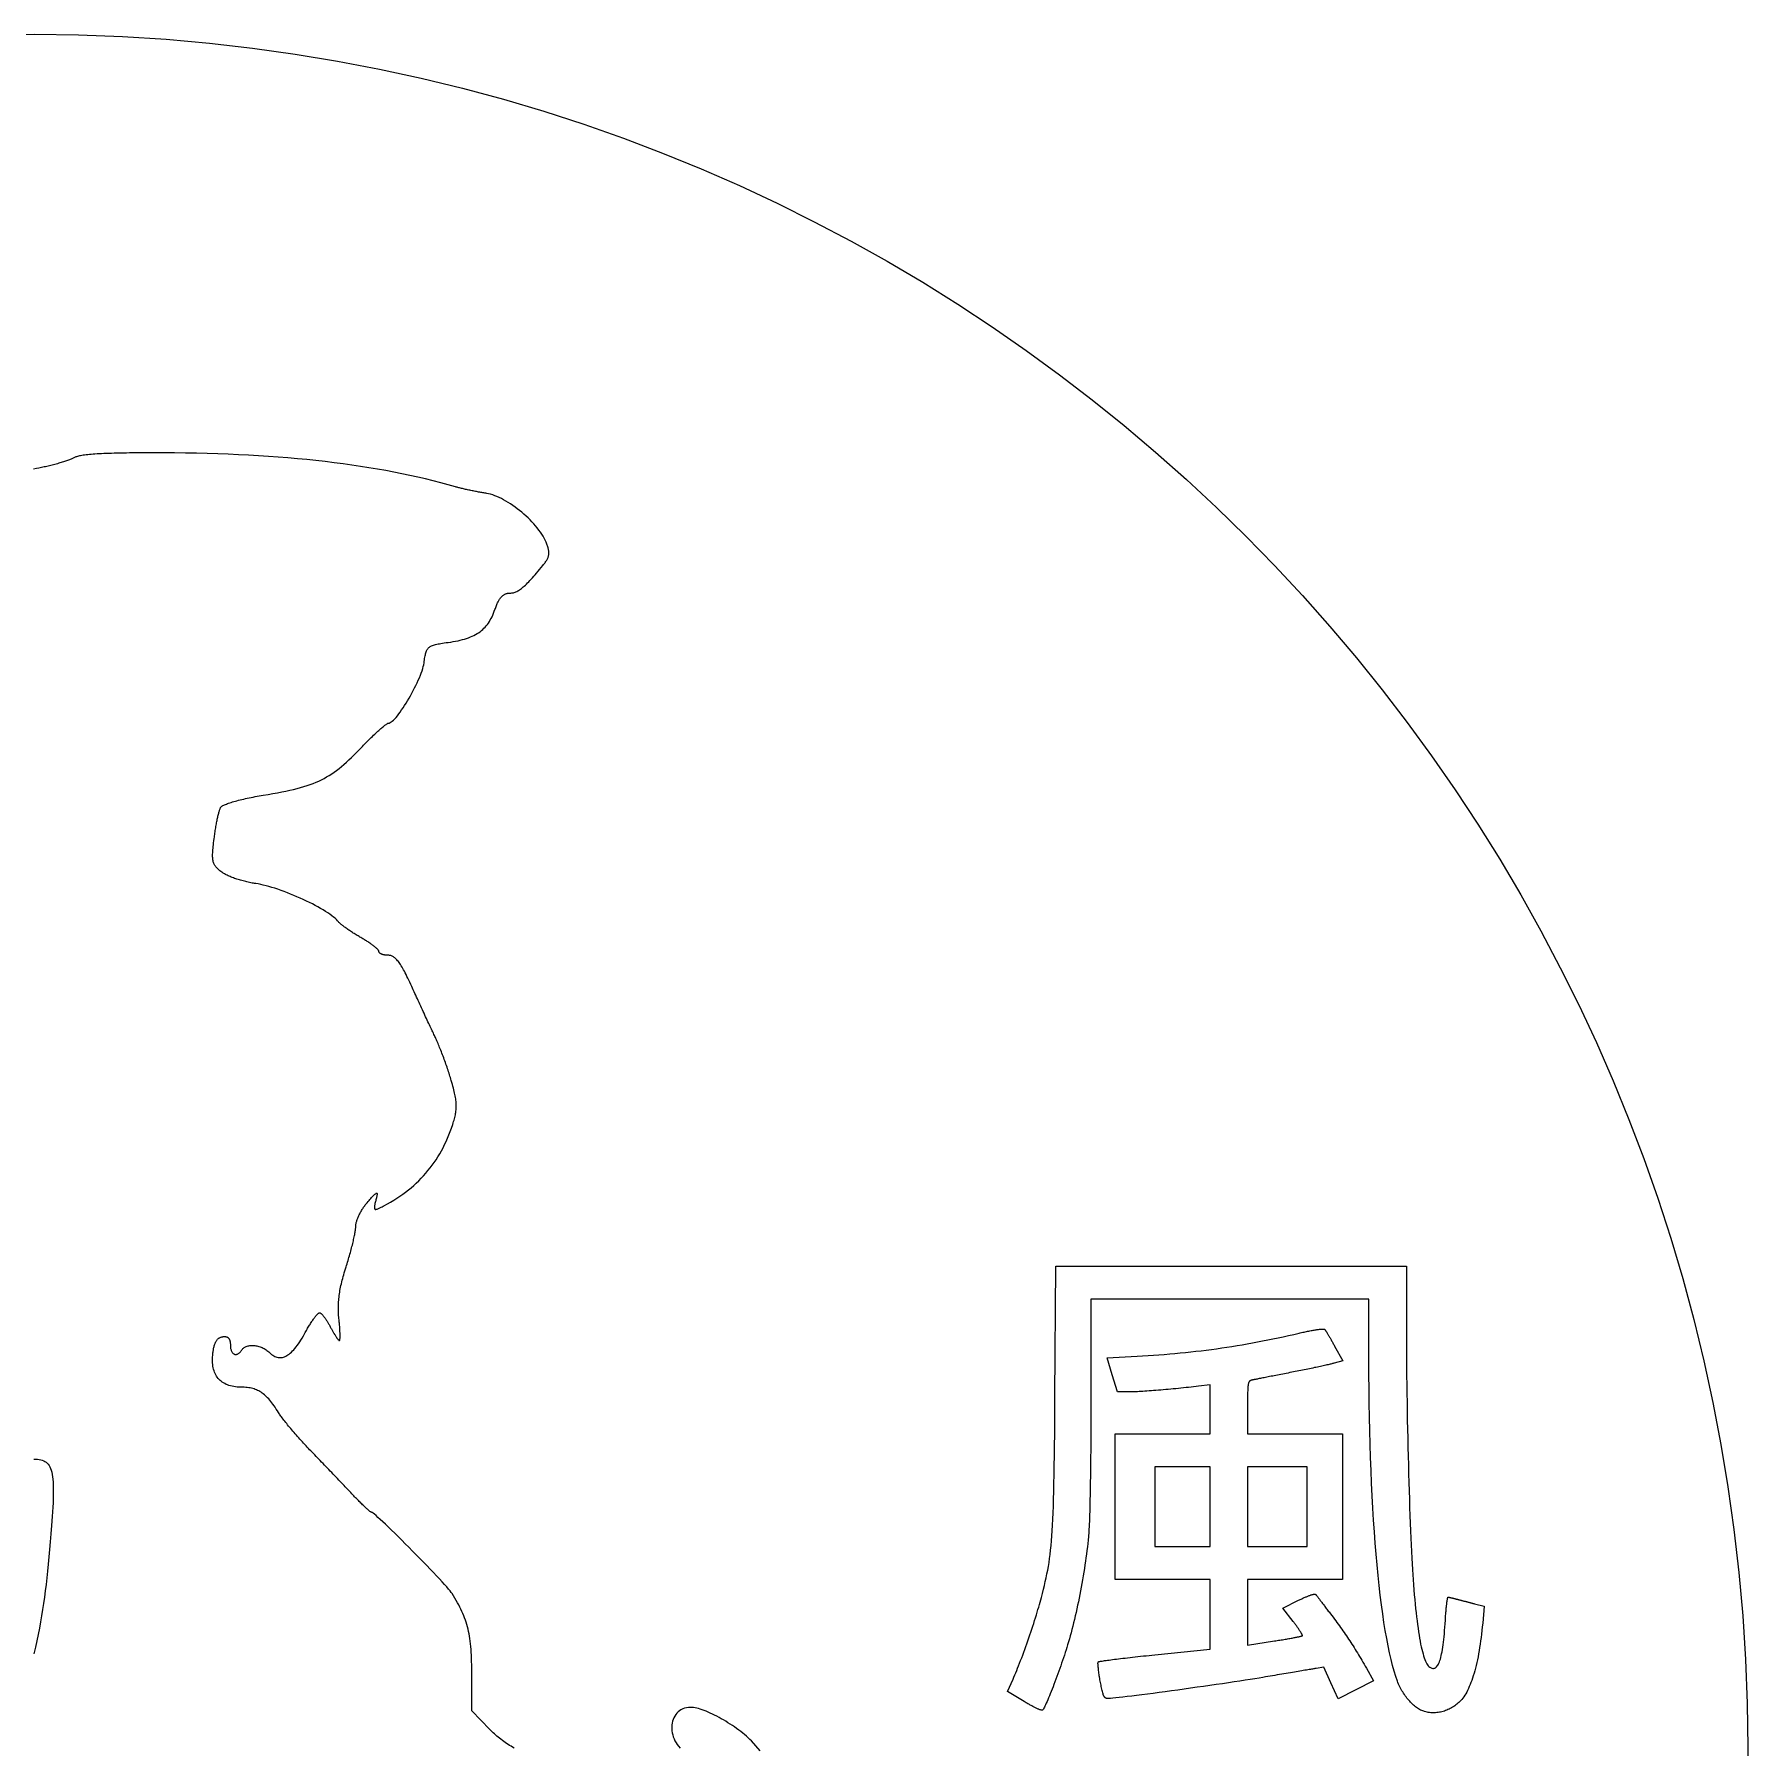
# Model space of a CAD drawing. Extents: x 2.5 to 77.5, y 2.5 to 77.5.
# Drawn here: x 40 to 77.5, y 40 to 77.5 of the extents above; entities that cross this region are included whole.
import ezdxf

# ---------------------------------------------------------------- set-up
doc = ezdxf.new("R2010")
doc.units = 0
doc.layers.get('0').update_dxf_attribs({"linetype": 'CONTINUOUS'})
doc.layers.add('NAME', color=7, linetype='CONTINUOUS')
doc.layers.add('YUUKA', color=7, linetype='CONTINUOUS')

msp = doc.modelspace()

# ---------------------------------------------------------------- linework, layer by layer
msp.add_circle((40, 40), 37.5)
at = {"layer": 'NAME'}
for points in [[(70.12, 44.748), (70.127, 44.589), (70.134, 44.437), (70.14, 44.291), (70.147, 44.152), (70.154, 44.022), (70.162, 43.9), (70.169, 43.786), (70.176, 43.682), (70.185, 43.567), (70.193, 43.456), (70.202, 43.348), (70.212, 43.244), (70.221, 43.144), (70.231, 43.047), (70.241, 42.953), (70.251, 42.863), (70.262, 42.777), (70.273, 42.694), (70.284, 42.614), (70.295, 42.538), (70.306, 42.465), (70.318, 42.396), (70.33, 42.331), (70.342, 42.269), (70.355, 42.21), (70.367, 42.155), (70.38, 42.104), (70.394, 42.055), (70.407, 42.011), (70.421, 41.969), (70.435, 41.932), (70.449, 41.897), (70.464, 41.866), (70.479, 41.839), (70.494, 41.815), (70.509, 41.794), (70.524, 41.777), (70.54, 41.763), (70.556, 41.753), (70.574, 41.745), (70.59, 41.739), (70.606, 41.736), (70.622, 41.736), (70.637, 41.738), (70.651, 41.743), (70.666, 41.75), (70.679, 41.76), (70.692, 41.773), (70.705, 41.789), (70.718, 41.807), (70.729, 41.828), (70.741, 41.852), (70.752, 41.879), (70.762, 41.909), (70.773, 41.941), (70.782, 41.976), (70.792, 42.015), (70.801, 42.056), (70.81, 42.1), (70.818, 42.147), (70.826, 42.198), (70.833, 42.251), (70.841, 42.307), (70.847, 42.367), (70.854, 42.429), (70.86, 42.495), (70.866, 42.564), (70.872, 42.636), (70.877, 42.712), (70.882, 42.79), (70.884, 42.817), (70.886, 42.843), (70.887, 42.869), (70.889, 42.895), (70.891, 42.92), (70.893, 42.945), (70.895, 42.969), (70.897, 42.992), (70.899, 43.015), (70.901, 43.037), (70.903, 43.059), (70.905, 43.08), (70.907, 43.1), (70.909, 43.12), (70.912, 43.138), (70.914, 43.156), (70.916, 43.173), (70.918, 43.189), (70.92, 43.204), (70.922, 43.218), (70.924, 43.23), (70.926, 43.242), (70.928, 43.253), (70.93, 43.263), (70.932, 43.271), (70.934, 43.278), (70.935, 43.284), (70.937, 43.289), (70.939, 43.293), (70.94, 43.295), (70.942, 43.295), (70.944, 43.295), (70.946, 43.295), (70.949, 43.295), (70.952, 43.294), (70.955, 43.294), (70.959, 43.293), (70.963, 43.292), (70.968, 43.292), (70.973, 43.291), (70.978, 43.289), (70.983, 43.288), (70.989, 43.287), (70.996, 43.286), (71.002, 43.284), (71.009, 43.283), (71.016, 43.281), (71.023, 43.28), (71.03, 43.278), (71.038, 43.276), (71.046, 43.274), (71.053, 43.272), (71.062, 43.27), (71.07, 43.268), (71.078, 43.266), (71.087, 43.264), (71.096, 43.262), (71.104, 43.259), (71.113, 43.257), (71.122, 43.255), (71.131, 43.253), (71.14, 43.25), (71.149, 43.248), (71.159, 43.245), (71.169, 43.242), (71.18, 43.24), (71.19, 43.237), (71.202, 43.234), (71.213, 43.231), (71.225, 43.228), (71.237, 43.224), (71.25, 43.221), (71.262, 43.218), (71.275, 43.214), (71.288, 43.211), (71.301, 43.208), (71.315, 43.204), (71.328, 43.201), (71.342, 43.197), (71.355, 43.194), (71.368, 43.19), (71.382, 43.186), (71.395, 43.183), (71.409, 43.18), (71.422, 43.176), (71.435, 43.173), (71.448, 43.169), (71.46, 43.166), (71.473, 43.163), (71.485, 43.159), (71.497, 43.156), (71.509, 43.153), (71.52, 43.15), (71.732, 43.095), (71.699, 42.727), (71.691, 42.646), (71.683, 42.567), (71.674, 42.489), (71.664, 42.413), (71.655, 42.339), (71.644, 42.266), (71.633, 42.195), (71.621, 42.125), (71.609, 42.057), (71.597, 41.991), (71.583, 41.926), (71.57, 41.863), (71.556, 41.802), (71.541, 41.743), (71.526, 41.686), (71.51, 41.63), (71.494, 41.576), (71.477, 41.524), (71.46, 41.475), (71.443, 41.427), (71.425, 41.381), (71.406, 41.337), (71.388, 41.295), (71.368, 41.255), (71.349, 41.217), (71.328, 41.181), (71.308, 41.147), (71.287, 41.116), (71.266, 41.086), (71.244, 41.059), (71.222, 41.034), (71.201, 41.013), (71.18, 40.993), (71.158, 40.973), (71.136, 40.954), (71.113, 40.936), (71.09, 40.919), (71.066, 40.902), (71.041, 40.887), (71.016, 40.872), (70.991, 40.859), (70.965, 40.846), (70.939, 40.834), (70.913, 40.823), (70.887, 40.812), (70.86, 40.803), (70.833, 40.795), (70.806, 40.788), (70.779, 40.781), (70.752, 40.776), (70.724, 40.771), (70.697, 40.768), (70.67, 40.765), (70.642, 40.764), (70.615, 40.763), (70.588, 40.764), (70.561, 40.766), (70.534, 40.768), (70.507, 40.772), (70.481, 40.777), (70.455, 40.783), (70.429, 40.79), (70.429, 40.79), (70.429, 40.79), (70.408, 40.797), (70.386, 40.805), (70.364, 40.815), (70.342, 40.825), (70.32, 40.837), (70.298, 40.851), (70.275, 40.865), (70.253, 40.881), (70.231, 40.897), (70.209, 40.915), (70.188, 40.933), (70.166, 40.953), (70.145, 40.973), (70.123, 40.995), (70.103, 41.017), (70.082, 41.04), (70.062, 41.064), (70.042, 41.088), (70.022, 41.113), (70.003, 41.139), (69.985, 41.166), (69.967, 41.193), (69.949, 41.22), (69.932, 41.248), (69.916, 41.277), (69.901, 41.306), (69.886, 41.335), (69.871, 41.364), (69.858, 41.394), (69.845, 41.425), (69.833, 41.455), (69.797, 41.559), (69.762, 41.673), (69.727, 41.797), (69.693, 41.931), (69.66, 42.075), (69.629, 42.229), (69.598, 42.392), (69.568, 42.563), (69.539, 42.744), (69.512, 42.933), (69.485, 43.131), (69.459, 43.337), (69.435, 43.55), (69.412, 43.772), (69.39, 44), (69.369, 44.236), (69.349, 44.479), (69.33, 44.728), (69.313, 44.984), (69.297, 45.246), (69.282, 45.514), (69.269, 45.788), (69.256, 46.068), (69.246, 46.353), (69.236, 46.642), (69.228, 46.937), (69.221, 47.236), (69.216, 47.54), (69.212, 47.848), (69.21, 48.159), (69.209, 48.474), (69.208, 49.814), (66.166, 49.814), (63.124, 49.814), (63.124, 47.481), (63.124, 47.354), (63.124, 47.228), (63.124, 47.102), (63.123, 46.978), (63.123, 46.854), (63.122, 46.732), (63.121, 46.612), (63.12, 46.492), (63.119, 46.375), (63.118, 46.26), (63.116, 46.147), (63.115, 46.036), (63.114, 45.928), (63.112, 45.822), (63.11, 45.72), (63.108, 45.62), (63.106, 45.524), (63.105, 45.431), (63.102, 45.342), (63.1, 45.257), (63.098, 45.175), (63.096, 45.098), (63.093, 45.025), (63.091, 44.957), (63.088, 44.893), (63.086, 44.834), (63.083, 44.78), (63.081, 44.732), (63.078, 44.689), (63.075, 44.651), (63.072, 44.62), (63.065, 44.545), (63.056, 44.47), (63.047, 44.394), (63.038, 44.316), (63.028, 44.238), (63.017, 44.159), (63.006, 44.08), (62.994, 44), (62.982, 43.92), (62.969, 43.839), (62.955, 43.759), (62.941, 43.678), (62.927, 43.597), (62.912, 43.516), (62.897, 43.436), (62.882, 43.355), (62.866, 43.275), (62.85, 43.196), (62.833, 43.117), (62.816, 43.039), (62.799, 42.962), (62.781, 42.885), (62.764, 42.809), (62.746, 42.735), (62.727, 42.661), (62.709, 42.589), (62.69, 42.518), (62.672, 42.449), (62.653, 42.381), (62.633, 42.315), (62.614, 42.251), (62.598, 42.197), (62.58, 42.142), (62.562, 42.085), (62.544, 42.028), (62.524, 41.97), (62.505, 41.911), (62.484, 41.852), (62.464, 41.792), (62.443, 41.733), (62.422, 41.673), (62.401, 41.614), (62.38, 41.556), (62.358, 41.498), (62.337, 41.442), (62.316, 41.386), (62.296, 41.332), (62.275, 41.28), (62.256, 41.229), (62.236, 41.18), (62.217, 41.133), (62.199, 41.089), (62.181, 41.048), (62.165, 41.009), (62.149, 40.973), (62.134, 40.94), (62.12, 40.911), (62.107, 40.885), (62.096, 40.863), (62.085, 40.845), (62.076, 40.831), (62.068, 40.822), (62.066, 40.82), (62.063, 40.819), (62.059, 40.819), (62.053, 40.819), (62.047, 40.82), (62.04, 40.821), (62.033, 40.824), (62.024, 40.826), (62.015, 40.829), (62.005, 40.833), (61.994, 40.837), (61.982, 40.842), (61.97, 40.847), (61.957, 40.853), (61.944, 40.859), (61.93, 40.865), (61.915, 40.872), (61.9, 40.88), (61.884, 40.888), (61.868, 40.896), (61.851, 40.905), (61.834, 40.914), (61.817, 40.923), (61.799, 40.933), (61.781, 40.943), (61.763, 40.953), (61.744, 40.964), (61.725, 40.975), (61.706, 40.986), (61.687, 40.998), (61.668, 41.009), (61.301, 41.233), (61.422, 41.504), (61.441, 41.547), (61.46, 41.592), (61.481, 41.64), (61.501, 41.69), (61.522, 41.742), (61.544, 41.796), (61.565, 41.852), (61.587, 41.909), (61.61, 41.968), (61.632, 42.028), (61.654, 42.089), (61.677, 42.151), (61.7, 42.213), (61.722, 42.276), (61.744, 42.34), (61.766, 42.404), (61.788, 42.468), (61.81, 42.532), (61.831, 42.595), (61.852, 42.659), (61.873, 42.722), (61.893, 42.784), (61.912, 42.845), (61.931, 42.906), (61.949, 42.965), (61.967, 43.023), (61.983, 43.079), (61.999, 43.134), (62.014, 43.187), (62.028, 43.238), (62.041, 43.287), (62.064, 43.379), (62.087, 43.467), (62.107, 43.553), (62.127, 43.637), (62.145, 43.721), (62.163, 43.803), (62.179, 43.886), (62.194, 43.969), (62.208, 44.055), (62.22, 44.142), (62.232, 44.232), (62.243, 44.326), (62.253, 44.424), (62.263, 44.527), (62.271, 44.635), (62.279, 44.75), (62.286, 44.871), (62.293, 45.001), (62.298, 45.138), (62.304, 45.284), (62.309, 45.44), (62.313, 45.607), (62.317, 45.784), (62.32, 45.973), (62.323, 46.174), (62.326, 46.388), (62.329, 46.616), (62.332, 46.858), (62.334, 47.116), (62.336, 47.388), (62.338, 47.678), (62.36, 50.539), (66.195, 50.539), (70.029, 50.539), (70.03, 49.03), (70.03, 48.86), (70.031, 48.685), (70.032, 48.506), (70.033, 48.323), (70.035, 48.136), (70.038, 47.947), (70.04, 47.755), (70.043, 47.561), (70.047, 47.365), (70.05, 47.169), (70.054, 46.972), (70.058, 46.775), (70.063, 46.579), (70.068, 46.383), (70.073, 46.189), (70.078, 45.997), (70.083, 45.807), (70.089, 45.621), (70.095, 45.437), (70.101, 45.258), (70.107, 45.083), (70.114, 44.913)], [(66.608, 41.493), (66.499, 41.476), (66.383, 41.458), (66.261, 41.44), (66.134, 41.421), (66.003, 41.401), (65.868, 41.382), (65.73, 41.362), (65.591, 41.342), (65.45, 41.322), (65.308, 41.302), (65.166, 41.282), (65.026, 41.263), (64.887, 41.244), (64.75, 41.225), (64.616, 41.207), (64.486, 41.19), (64.361, 41.174), (64.24, 41.158), (64.126, 41.143), (64.019, 41.13), (63.918, 41.118), (63.827, 41.107), (63.744, 41.097), (63.67, 41.089), (63.607, 41.083), (63.556, 41.078), (63.516, 41.075), (63.488, 41.074), (63.485, 41.075), (63.481, 41.075), (63.477, 41.076), (63.474, 41.076), (63.47, 41.077), (63.466, 41.079), (63.463, 41.08), (63.459, 41.082), (63.456, 41.083), (63.452, 41.085), (63.448, 41.088), (63.445, 41.09), (63.442, 41.092), (63.438, 41.095), (63.435, 41.098), (63.432, 41.101), (63.429, 41.104), (63.425, 41.107), (63.422, 41.111), (63.42, 41.114), (63.417, 41.118), (63.414, 41.121), (63.412, 41.125), (63.409, 41.129), (63.407, 41.133), (63.405, 41.137), (63.403, 41.141), (63.401, 41.146), (63.399, 41.15), (63.397, 41.155), (63.396, 41.159), (63.396, 41.159), (63.39, 41.181), (63.384, 41.205), (63.377, 41.229), (63.371, 41.255), (63.365, 41.282), (63.359, 41.31), (63.353, 41.339), (63.347, 41.368), (63.341, 41.398), (63.335, 41.428), (63.329, 41.458), (63.324, 41.488), (63.319, 41.518), (63.314, 41.548), (63.309, 41.577), (63.305, 41.606), (63.301, 41.635), (63.297, 41.662), (63.293, 41.688), (63.29, 41.714), (63.288, 41.738), (63.285, 41.761), (63.283, 41.782), (63.282, 41.801), (63.281, 41.819), (63.28, 41.835), (63.28, 41.849), (63.281, 41.86), (63.282, 41.869), (63.284, 41.876), (63.286, 41.88), (63.289, 41.881), (63.296, 41.884), (63.305, 41.886), (63.318, 41.889), (63.334, 41.892), (63.353, 41.895), (63.375, 41.898), (63.399, 41.902), (63.426, 41.906), (63.456, 41.91), (63.488, 41.915), (63.523, 41.919), (63.56, 41.924), (63.599, 41.929), (63.64, 41.935), (63.684, 41.94), (63.729, 41.946), (63.776, 41.951), (63.826, 41.957), (63.876, 41.963), (63.929, 41.969), (63.983, 41.975), (64.038, 41.982), (64.095, 41.988), (64.153, 41.995), (64.212, 42.001), (64.273, 42.008), (64.334, 42.014), (64.397, 42.021), (64.46, 42.027), (64.524, 42.034), (65.732, 42.159), (65.732, 42.92), (65.732, 43.682), (64.694, 43.682), (63.656, 43.682), (63.656, 45.275), (63.656, 46.869), (64.694, 46.869), (65.732, 46.869), (65.732, 47.406), (65.732, 47.942), (65.478, 47.912), (65.426, 47.905), (65.372, 47.899), (65.318, 47.893), (65.263, 47.887), (65.208, 47.881), (65.152, 47.875), (65.096, 47.869), (65.04, 47.863), (64.984, 47.858), (64.928, 47.852), (64.872, 47.847), (64.817, 47.842), (64.762, 47.837), (64.707, 47.832), (64.654, 47.828), (64.601, 47.823), (64.549, 47.819), (64.498, 47.815), (64.448, 47.811), (64.4, 47.808), (64.352, 47.805), (64.307, 47.802), (64.263, 47.799), (64.221, 47.796), (64.18, 47.794), (64.142, 47.792), (64.105, 47.791), (64.071, 47.789), (64.039, 47.788), (64.01, 47.788), (63.983, 47.788), (63.707, 47.786), (63.593, 48.161), (63.479, 48.535), (64.135, 48.57), (64.256, 48.576), (64.376, 48.584), (64.496, 48.592), (64.614, 48.6), (64.732, 48.609), (64.849, 48.619), (64.965, 48.629), (65.081, 48.64), (65.196, 48.651), (65.31, 48.663), (65.424, 48.676), (65.538, 48.689), (65.651, 48.703), (65.763, 48.718), (65.876, 48.733), (65.988, 48.749), (66.1, 48.766), (66.212, 48.783), (66.324, 48.801), (66.435, 48.82), (66.547, 48.839), (66.659, 48.859), (66.771, 48.88), (66.883, 48.902), (66.996, 48.924), (67.109, 48.947), (67.222, 48.971), (67.336, 48.995), (67.45, 49.021), (67.565, 49.047), (67.68, 49.074), (67.708, 49.08), (67.735, 49.086), (67.763, 49.093), (67.79, 49.098), (67.816, 49.104), (67.842, 49.109), (67.868, 49.115), (67.893, 49.12), (67.918, 49.124), (67.942, 49.129), (67.965, 49.133), (67.988, 49.137), (68.01, 49.141), (68.031, 49.144), (68.052, 49.147), (68.071, 49.15), (68.09, 49.153), (68.108, 49.155), (68.125, 49.157), (68.141, 49.159), (68.156, 49.16), (68.17, 49.161), (68.183, 49.162), (68.195, 49.162), (68.206, 49.162), (68.215, 49.162), (68.223, 49.162), (68.23, 49.161), (68.236, 49.159), (68.24, 49.158), (68.243, 49.156), (68.245, 49.153), (68.248, 49.15), (68.251, 49.145), (68.255, 49.14), (68.259, 49.134), (68.263, 49.127), (68.268, 49.12), (68.273, 49.112), (68.279, 49.103), (68.285, 49.094), (68.291, 49.084), (68.298, 49.073), (68.304, 49.062), (68.311, 49.05), (68.319, 49.038), (68.326, 49.025), (68.334, 49.012), (68.342, 48.998), (68.35, 48.984), (68.359, 48.969), (68.367, 48.955), (68.376, 48.939), (68.385, 48.924), (68.394, 48.908), (68.403, 48.892), (68.412, 48.876), (68.421, 48.859), (68.43, 48.842), (68.44, 48.825), (68.449, 48.808), (68.458, 48.791), (68.635, 48.468), (68.451, 48.416), (68.44, 48.413), (68.427, 48.41), (68.413, 48.406), (68.396, 48.402), (68.378, 48.397), (68.359, 48.393), (68.337, 48.388), (68.315, 48.383), (68.29, 48.377), (68.265, 48.371), (68.237, 48.365), (68.209, 48.359), (68.18, 48.353), (68.149, 48.346), (68.117, 48.339), (68.085, 48.332), (68.051, 48.325), (68.017, 48.318), (67.981, 48.31), (67.945, 48.303), (67.908, 48.295), (67.871, 48.288), (67.833, 48.28), (67.795, 48.272), (67.756, 48.264), (67.717, 48.256), (67.678, 48.248), (67.638, 48.24), (67.598, 48.232), (67.558, 48.225), (67.519, 48.217), (67.479, 48.209), (67.439, 48.201), (67.4, 48.193), (67.361, 48.186), (67.323, 48.178), (67.285, 48.171), (67.247, 48.163), (67.21, 48.156), (67.174, 48.149), (67.138, 48.142), (67.104, 48.135), (67.07, 48.129), (67.036, 48.122), (67.004, 48.116), (66.973, 48.11), (66.943, 48.104), (66.914, 48.098), (66.886, 48.093), (66.86, 48.087), (66.835, 48.082), (66.811, 48.078), (66.789, 48.073), (66.768, 48.069), (66.748, 48.065), (66.731, 48.062), (66.715, 48.059), (66.7, 48.056), (66.688, 48.053), (66.677, 48.051), (66.668, 48.049), (66.661, 48.048), (66.652, 48.046), (66.642, 48.044), (66.634, 48.041), (66.626, 48.039), (66.618, 48.036), (66.611, 48.032), (66.605, 48.028), (66.599, 48.023), (66.593, 48.017), (66.588, 48.01), (66.583, 48.002), (66.579, 47.993), (66.575, 47.983), (66.572, 47.971), (66.569, 47.957), (66.566, 47.942), (66.564, 47.926), (66.562, 47.907), (66.56, 47.887), (66.558, 47.864), (66.557, 47.839), (66.556, 47.812), (66.555, 47.783), (66.554, 47.751), (66.554, 47.716), (66.553, 47.679), (66.553, 47.639), (66.553, 47.596), (66.553, 47.549), (66.553, 47.5), (66.553, 47.447), (66.553, 46.869), (67.591, 46.869), (68.629, 46.869), (68.629, 45.275), (68.629, 43.682), (67.591, 43.682), (66.553, 43.682), (66.553, 42.965), (66.553, 42.247), (67.14, 42.337), (67.171, 42.342), (67.202, 42.346), (67.233, 42.351), (67.263, 42.356), (67.292, 42.361), (67.321, 42.365), (67.349, 42.37), (67.377, 42.375), (67.404, 42.379), (67.431, 42.384), (67.457, 42.388), (67.482, 42.393), (67.506, 42.397), (67.529, 42.401), (67.551, 42.405), (67.573, 42.409), (67.593, 42.413), (67.613, 42.417), (67.631, 42.42), (67.648, 42.424), (67.664, 42.427), (67.679, 42.43), (67.693, 42.433), (67.705, 42.436), (67.716, 42.439), (67.726, 42.441), (67.734, 42.444), (67.741, 42.446), (67.746, 42.447), (67.75, 42.449), (67.752, 42.45), (67.753, 42.452), (67.753, 42.455), (67.753, 42.458), (67.752, 42.462), (67.75, 42.466), (67.748, 42.472), (67.746, 42.478), (67.742, 42.484), (67.739, 42.492), (67.735, 42.499), (67.73, 42.508), (67.725, 42.517), (67.719, 42.526), (67.713, 42.536), (67.706, 42.547), (67.699, 42.558), (67.692, 42.569), (67.684, 42.581), (67.675, 42.594), (67.667, 42.606), (67.658, 42.619), (67.648, 42.633), (67.639, 42.646), (67.629, 42.66), (67.618, 42.674), (67.608, 42.689), (67.597, 42.703), (67.586, 42.718), (67.574, 42.733), (67.563, 42.749), (67.551, 42.764), (67.326, 43.053), (67.671, 43.227), (67.689, 43.236), (67.707, 43.245), (67.725, 43.253), (67.743, 43.262), (67.76, 43.27), (67.777, 43.278), (67.794, 43.285), (67.811, 43.293), (67.827, 43.3), (67.843, 43.306), (67.858, 43.312), (67.873, 43.318), (67.888, 43.324), (67.902, 43.329), (67.916, 43.334), (67.929, 43.339), (67.941, 43.343), (67.953, 43.347), (67.965, 43.35), (67.976, 43.353), (67.986, 43.356), (67.995, 43.358), (68.004, 43.36), (68.012, 43.361), (68.019, 43.362), (68.025, 43.363), (68.031, 43.362), (68.036, 43.362), (68.039, 43.361), (68.042, 43.359), (68.044, 43.357), (68.046, 43.355), (68.049, 43.351), (68.053, 43.346), (68.057, 43.34), (68.062, 43.333), (68.067, 43.326), (68.074, 43.317), (68.081, 43.308), (68.088, 43.298), (68.097, 43.287), (68.105, 43.275), (68.115, 43.263), (68.125, 43.25), (68.135, 43.236), (68.146, 43.222), (68.157, 43.207), (68.169, 43.191), (68.181, 43.175), (68.194, 43.159), (68.207, 43.142), (68.22, 43.124), (68.234, 43.106), (68.248, 43.088), (68.262, 43.069), (68.276, 43.05), (68.291, 43.031), (68.306, 43.011), (68.321, 42.991), (68.336, 42.971), (68.352, 42.951), (68.367, 42.931), (68.397, 42.892), (68.426, 42.854), (68.454, 42.816), (68.482, 42.779), (68.51, 42.741), (68.537, 42.704), (68.563, 42.668), (68.59, 42.631), (68.616, 42.595), (68.641, 42.558), (68.666, 42.522), (68.692, 42.486), (68.716, 42.449), (68.741, 42.413), (68.765, 42.376), (68.79, 42.339), (68.814, 42.303), (68.838, 42.265), (68.862, 42.228), (68.885, 42.19), (68.909, 42.152), (68.933, 42.113), (68.957, 42.074), (68.981, 42.035), (69.005, 41.995), (69.03, 41.954), (69.054, 41.913), (69.078, 41.871), (69.103, 41.828), (69.128, 41.784), (69.153, 41.74), (69.31, 41.464), (68.921, 41.269), (68.533, 41.073), (68.379, 41.417), (68.225, 41.761), (68.053, 41.735), (68.042, 41.734), (68.029, 41.732), (68.014, 41.729), (67.996, 41.726), (67.975, 41.723), (67.953, 41.719), (67.928, 41.715), (67.901, 41.711), (67.872, 41.706), (67.841, 41.701), (67.809, 41.696), (67.774, 41.69), (67.738, 41.684), (67.7, 41.677), (67.661, 41.671), (67.62, 41.664), (67.578, 41.657), (67.534, 41.649), (67.49, 41.642), (67.444, 41.634), (67.397, 41.626), (67.35, 41.618), (67.301, 41.61), (67.252, 41.601), (67.202, 41.593), (67.151, 41.584), (67.1, 41.576), (67.048, 41.567), (66.996, 41.558), (66.943, 41.549), (66.891, 41.54), (66.805, 41.525), (66.711, 41.51)], [(64.525, 44.406), (65.128, 44.406), (65.732, 44.406), (65.732, 45.275), (65.732, 45.275), (65.732, 46.145), (65.128, 46.145), (64.525, 46.145), (64.525, 45.275)], [(67.857, 44.406), (67.857, 45.275), (67.857, 45.275), (67.857, 46.145), (67.205, 46.145), (66.553, 46.145), (66.553, 45.275), (66.553, 44.406), (67.205, 44.406)]]:
    msp.add_lwpolyline(points, close=True, dxfattribs=at)
at = {"layer": 'YUUKA'}
for points in [[(50.502, 39.99), (50.468, 40.01), (50.435, 40.031), (50.402, 40.052), (50.369, 40.073), (50.337, 40.095), (50.306, 40.117), (50.274, 40.139), (50.244, 40.161), (50.213, 40.184), (50.184, 40.207), (50.155, 40.231), (50.126, 40.254), (50.098, 40.278), (50.071, 40.302), (50.045, 40.326), (50.019, 40.351), (49.994, 40.375), (49.969, 40.4), (49.575, 40.807), (49.575, 41.662), (49.575, 41.74), (49.574, 41.815), (49.572, 41.887), (49.57, 41.957), (49.567, 42.025), (49.564, 42.09), (49.559, 42.153), (49.554, 42.214), (49.548, 42.274), (49.541, 42.332), (49.534, 42.388), (49.525, 42.442), (49.516, 42.495), (49.505, 42.547), (49.493, 42.598), (49.481, 42.648), (49.467, 42.698), (49.452, 42.746), (49.436, 42.794), (49.419, 42.842), (49.401, 42.889), (49.381, 42.936), (49.36, 42.983), (49.338, 43.03), (49.315, 43.077), (49.29, 43.125), (49.264, 43.173), (49.236, 43.222), (49.207, 43.272), (49.176, 43.322), (49.144, 43.373), (49.126, 43.399), (49.1, 43.432), (49.066, 43.473), (49.026, 43.52), (48.978, 43.573), (48.925, 43.631), (48.867, 43.695), (48.804, 43.762), (48.737, 43.834), (48.666, 43.908), (48.593, 43.985), (48.517, 44.063), (48.439, 44.144), (48.36, 44.224), (48.28, 44.305), (48.2, 44.386), (48.12, 44.466), (48.042, 44.544), (47.965, 44.62), (47.891, 44.693), (47.819, 44.763), (47.751, 44.829), (47.686, 44.89), (47.626, 44.947), (47.572, 44.998), (47.522, 45.042), (47.479, 45.08), (47.443, 45.11), (47.415, 45.133), (47.394, 45.147), (47.382, 45.151), (47.379, 45.152), (47.374, 45.154), (47.369, 45.157), (47.363, 45.161), (47.355, 45.166), (47.347, 45.172), (47.338, 45.179), (47.328, 45.188), (47.317, 45.197), (47.305, 45.207), (47.293, 45.218), (47.28, 45.23), (47.266, 45.243), (47.251, 45.256), (47.236, 45.271), (47.22, 45.286), (47.203, 45.302), (47.186, 45.318), (47.168, 45.335), (47.15, 45.353), (47.132, 45.372), (47.113, 45.391), (47.093, 45.41), (47.073, 45.43), (47.053, 45.451), (47.033, 45.472), (47.012, 45.493), (46.991, 45.515), (46.97, 45.537), (46.948, 45.56), (46.927, 45.583), (46.905, 45.606), (46.881, 45.631), (46.857, 45.657), (46.832, 45.683), (46.806, 45.711), (46.779, 45.739), (46.751, 45.768), (46.723, 45.798), (46.694, 45.828), (46.664, 45.859), (46.634, 45.891), (46.604, 45.923), (46.573, 45.955), (46.542, 45.987), (46.51, 46.02), (46.479, 46.053), (46.447, 46.086), (46.415, 46.119), (46.384, 46.152), (46.352, 46.185), (46.32, 46.218), (46.289, 46.251), (46.258, 46.283), (46.227, 46.315), (46.197, 46.346), (46.167, 46.377), (46.138, 46.407), (46.109, 46.437), (46.081, 46.466), (46.054, 46.495), (46.027, 46.522), (46.001, 46.549), (45.974, 46.577), (45.948, 46.605), (45.921, 46.634), (45.895, 46.663), (45.868, 46.692), (45.841, 46.721), (45.815, 46.751), (45.789, 46.78), (45.762, 46.81), (45.737, 46.839), (45.711, 46.869), (45.686, 46.898), (45.661, 46.927), (45.637, 46.956), (45.613, 46.984), (45.59, 47.012), (45.567, 47.04), (45.545, 47.067), (45.524, 47.094), (45.503, 47.12), (45.483, 47.145), (45.464, 47.17), (45.446, 47.194), (45.429, 47.217), (45.412, 47.239), (45.397, 47.26), (45.383, 47.28), (45.37, 47.299), (45.358, 47.317), (45.347, 47.334), (45.322, 47.375), (45.297, 47.413), (45.272, 47.45), (45.248, 47.485), (45.224, 47.519), (45.2, 47.55), (45.177, 47.58), (45.153, 47.608), (45.13, 47.635), (45.107, 47.66), (45.083, 47.683), (45.06, 47.705), (45.036, 47.726), (45.013, 47.745), (44.989, 47.763), (44.964, 47.779), (44.94, 47.794), (44.915, 47.808), (44.889, 47.821), (44.863, 47.832), (44.837, 47.843), (44.809, 47.852), (44.781, 47.86), (44.753, 47.867), (44.723, 47.873), (44.693, 47.878), (44.662, 47.882), (44.63, 47.885), (44.597, 47.888), (44.562, 47.889), (44.527, 47.89), (44.485, 47.891), (44.444, 47.894), (44.404, 47.898), (44.366, 47.904), (44.33, 47.911), (44.295, 47.919), (44.261, 47.929), (44.229, 47.941), (44.198, 47.953), (44.169, 47.968), (44.141, 47.984), (44.115, 48.001), (44.09, 48.019), (44.067, 48.039), (44.045, 48.061), (44.025, 48.084), (44.006, 48.108), (43.989, 48.134), (43.973, 48.161), (43.959, 48.189), (43.947, 48.219), (43.935, 48.25), (43.926, 48.282), (43.918, 48.316), (43.911, 48.352), (43.906, 48.388), (43.903, 48.426), (43.901, 48.465), (43.901, 48.506), (43.902, 48.548), (43.905, 48.591), (43.907, 48.615), (43.91, 48.639), (43.913, 48.661), (43.916, 48.683), (43.919, 48.704), (43.923, 48.724), (43.926, 48.744), (43.931, 48.762), (43.935, 48.78), (43.94, 48.797), (43.945, 48.814), (43.95, 48.83), (43.956, 48.845), (43.962, 48.859), (43.968, 48.872), (43.975, 48.885), (43.982, 48.897), (43.989, 48.908), (43.997, 48.919), (44.005, 48.929), (44.013, 48.938), (44.021, 48.947), (44.03, 48.954), (44.04, 48.962), (44.049, 48.968), (44.059, 48.974), (44.069, 48.979), (44.08, 48.984), (44.091, 48.987), (44.102, 48.991), (44.114, 48.993), (44.126, 48.995), (44.137, 48.997), (44.148, 48.998), (44.158, 48.998), (44.168, 48.998), (44.178, 48.998), (44.187, 48.997), (44.196, 48.995), (44.204, 48.993), (44.212, 48.991), (44.22, 48.988), (44.227, 48.984), (44.234, 48.98), (44.24, 48.976), (44.246, 48.971), (44.252, 48.965), (44.257, 48.959), (44.262, 48.952), (44.266, 48.945), (44.27, 48.937), (44.274, 48.929), (44.277, 48.92), (44.28, 48.911), (44.283, 48.901), (44.285, 48.89), (44.287, 48.879), (44.289, 48.868), (44.29, 48.856), (44.291, 48.843), (44.291, 48.83), (44.291, 48.816), (44.292, 48.795), (44.293, 48.775), (44.295, 48.756), (44.298, 48.739), (44.302, 48.722), (44.307, 48.706), (44.312, 48.692), (44.317, 48.678), (44.324, 48.666), (44.331, 48.655), (44.338, 48.645), (44.346, 48.636), (44.355, 48.628), (44.364, 48.621), (44.373, 48.616), (44.383, 48.612), (44.393, 48.609), (44.403, 48.607), (44.414, 48.607), (44.424, 48.608), (44.435, 48.61), (44.446, 48.614), (44.458, 48.618), (44.469, 48.625), (44.48, 48.632), (44.491, 48.641), (44.502, 48.652), (44.513, 48.663), (44.524, 48.677), (44.535, 48.691), (44.545, 48.707), (44.555, 48.722), (44.567, 48.735), (44.579, 48.747), (44.593, 48.758), (44.608, 48.767), (44.624, 48.776), (44.641, 48.783), (44.659, 48.79), (44.678, 48.795), (44.697, 48.799), (44.718, 48.802), (44.738, 48.804), (44.76, 48.805), (44.782, 48.805), (44.804, 48.804), (44.827, 48.802), (44.849, 48.799), (44.872, 48.795), (44.895, 48.789), (44.918, 48.783), (44.941, 48.776), (44.964, 48.767), (44.986, 48.758), (45.009, 48.748), (45.03, 48.737), (45.052, 48.725), (45.073, 48.711), (45.093, 48.697), (45.112, 48.682), (45.131, 48.666), (45.149, 48.649), (45.172, 48.628), (45.195, 48.608), (45.218, 48.591), (45.241, 48.576), (45.264, 48.564), (45.288, 48.554), (45.311, 48.546), (45.335, 48.541), (45.358, 48.538), (45.382, 48.537), (45.406, 48.538), (45.43, 48.542), (45.455, 48.549), (45.479, 48.557), (45.503, 48.568), (45.528, 48.581), (45.553, 48.597), (45.578, 48.615), (45.603, 48.635), (45.628, 48.658), (45.653, 48.683), (45.679, 48.71), (45.704, 48.74), (45.73, 48.772), (45.756, 48.806), (45.782, 48.843), (45.809, 48.882), (45.835, 48.923), (45.862, 48.967), (45.889, 49.013), (45.916, 49.062), (45.929, 49.086), (45.943, 49.11), (45.956, 49.134), (45.969, 49.157), (45.983, 49.18), (45.996, 49.202), (46.009, 49.224), (46.022, 49.245), (46.035, 49.266), (46.048, 49.286), (46.061, 49.306), (46.073, 49.325), (46.085, 49.343), (46.097, 49.36), (46.109, 49.377), (46.12, 49.393), (46.131, 49.408), (46.142, 49.423), (46.153, 49.436), (46.163, 49.449), (46.172, 49.461), (46.181, 49.472), (46.19, 49.481), (46.199, 49.49), (46.206, 49.498), (46.214, 49.504), (46.22, 49.51), (46.226, 49.514), (46.232, 49.517), (46.237, 49.519), (46.241, 49.52), (46.246, 49.519), (46.25, 49.518), (46.255, 49.516), (46.261, 49.513), (46.266, 49.51), (46.272, 49.505), (46.279, 49.5), (46.285, 49.494), (46.292, 49.488), (46.299, 49.481), (46.307, 49.473), (46.314, 49.464), (46.322, 49.455), (46.33, 49.446), (46.338, 49.436), (46.346, 49.425), (46.355, 49.414), (46.363, 49.402), (46.372, 49.39), (46.381, 49.378), (46.39, 49.364), (46.398, 49.351), (46.407, 49.337), (46.416, 49.323), (46.425, 49.309), (46.434, 49.294), (46.443, 49.279), (46.451, 49.263), (46.46, 49.248), (46.468, 49.232), (46.477, 49.215), (46.485, 49.199), (46.494, 49.183), (46.502, 49.168), (46.511, 49.152), (46.519, 49.137), (46.527, 49.122), (46.535, 49.108), (46.544, 49.094), (46.552, 49.08), (46.56, 49.066), (46.567, 49.053), (46.575, 49.041), (46.583, 49.029), (46.59, 49.017), (46.597, 49.006), (46.605, 48.995), (46.611, 48.985), (46.618, 48.976), (46.624, 48.967), (46.631, 48.958), (46.636, 48.95), (46.642, 48.943), (46.647, 48.937), (46.652, 48.931), (46.657, 48.926), (46.662, 48.921), (46.666, 48.918), (46.669, 48.915), (46.673, 48.913), (46.675, 48.912), (46.678, 48.911), (46.68, 48.912), (46.682, 48.914), (46.684, 48.917), (46.686, 48.922), (46.687, 48.927), (46.689, 48.934), (46.69, 48.942), (46.691, 48.952), (46.692, 48.962), (46.692, 48.973), (46.693, 48.985), (46.693, 48.999), (46.693, 49.013), (46.693, 49.028), (46.693, 49.044), (46.693, 49.061), (46.692, 49.079), (46.691, 49.097), (46.69, 49.116), (46.689, 49.136), (46.688, 49.157), (46.687, 49.178), (46.685, 49.2), (46.684, 49.222), (46.682, 49.245), (46.68, 49.269), (46.678, 49.293), (46.675, 49.317), (46.673, 49.342), (46.67, 49.367), (46.667, 49.393), (46.664, 49.425), (46.661, 49.458), (46.659, 49.49), (46.657, 49.523), (46.656, 49.556), (46.655, 49.589), (46.655, 49.622), (46.656, 49.656), (46.657, 49.689), (46.658, 49.723), (46.66, 49.757), (46.663, 49.792), (46.666, 49.826), (46.67, 49.861), (46.674, 49.897), (46.679, 49.932), (46.685, 49.968), (46.691, 50.005), (46.697, 50.042), (46.705, 50.079), (46.712, 50.117), (46.721, 50.155), (46.73, 50.193), (46.739, 50.233), (46.75, 50.272), (46.76, 50.313), (46.772, 50.353), (46.784, 50.395), (46.796, 50.437), (46.81, 50.479), (46.824, 50.523), (46.835, 50.557), (46.846, 50.592), (46.857, 50.627), (46.867, 50.662), (46.878, 50.697), (46.888, 50.732), (46.898, 50.767), (46.908, 50.801), (46.918, 50.836), (46.927, 50.87), (46.936, 50.904), (46.945, 50.937), (46.953, 50.97), (46.961, 51.002), (46.969, 51.034), (46.977, 51.065), (46.984, 51.095), (46.99, 51.125), (46.997, 51.153), (47.002, 51.181), (47.008, 51.208), (47.013, 51.233), (47.017, 51.258), (47.021, 51.281), (47.025, 51.303), (47.028, 51.324), (47.031, 51.343), (47.033, 51.361), (47.034, 51.378), (47.035, 51.393), (47.035, 51.406), (47.036, 51.419), (47.037, 51.433), (47.038, 51.447), (47.041, 51.461), (47.044, 51.476), (47.047, 51.492), (47.051, 51.508), (47.056, 51.524), (47.061, 51.541), (47.067, 51.558), (47.074, 51.576), (47.08, 51.593), (47.088, 51.611), (47.096, 51.629), (47.104, 51.647), (47.113, 51.666), (47.122, 51.684), (47.131, 51.702), (47.141, 51.721), (47.152, 51.739), (47.162, 51.757), (47.173, 51.776), (47.184, 51.794), (47.196, 51.811), (47.208, 51.829), (47.22, 51.846), (47.232, 51.863), (47.245, 51.88), (47.258, 51.896), (47.271, 51.912), (47.284, 51.927), (47.306, 51.953), (47.327, 51.977), (47.347, 51.999), (47.365, 52.02), (47.382, 52.039), (47.398, 52.056), (47.412, 52.072), (47.426, 52.086), (47.438, 52.098), (47.449, 52.109), (47.458, 52.118), (47.467, 52.126), (47.475, 52.132), (47.481, 52.136), (47.487, 52.139), (47.492, 52.14), (47.495, 52.139), (47.498, 52.137), (47.5, 52.134), (47.502, 52.129), (47.502, 52.122), (47.502, 52.114), (47.501, 52.104), (47.499, 52.093), (47.497, 52.08), (47.494, 52.066), (47.491, 52.05), (47.487, 52.033), (47.482, 52.014), (47.477, 51.994), (47.472, 51.972), (47.466, 51.951), (47.462, 51.931), (47.457, 51.913), (47.453, 51.896), (47.45, 51.88), (47.447, 51.865), (47.445, 51.852), (47.444, 51.84), (47.443, 51.829), (47.443, 51.819), (47.443, 51.811), (47.445, 51.803), (47.447, 51.797), (47.45, 51.792), (47.454, 51.788), (47.458, 51.785), (47.464, 51.783), (47.47, 51.783), (47.478, 51.783), (47.486, 51.784), (47.496, 51.787), (47.506, 51.79), (47.518, 51.794), (47.531, 51.799), (47.545, 51.806), (47.56, 51.813), (47.576, 51.821), (47.594, 51.83), (47.613, 51.839), (47.633, 51.85), (47.654, 51.861), (47.727, 51.901), (47.798, 51.942), (47.867, 51.983), (47.934, 52.026), (48, 52.07), (48.064, 52.115), (48.127, 52.161), (48.188, 52.209), (48.247, 52.257), (48.305, 52.307), (48.361, 52.358), (48.415, 52.41), (48.468, 52.463), (48.519, 52.517), (48.569, 52.573), (48.617, 52.63), (48.663, 52.688), (48.708, 52.747), (48.752, 52.808), (48.794, 52.87), (48.834, 52.933), (48.873, 52.997), (48.911, 53.063), (48.946, 53.13), (48.981, 53.199), (49.014, 53.269), (49.045, 53.34), (49.075, 53.413), (49.104, 53.487), (49.131, 53.562), (49.157, 53.639), (49.168, 53.673), (49.178, 53.705), (49.187, 53.736), (49.195, 53.766), (49.203, 53.796), (49.21, 53.824), (49.216, 53.852), (49.221, 53.879), (49.226, 53.906), (49.229, 53.932), (49.232, 53.959), (49.235, 53.985), (49.236, 54.011), (49.237, 54.037), (49.237, 54.064), (49.236, 54.09), (49.234, 54.118), (49.231, 54.145), (49.228, 54.174), (49.224, 54.203), (49.219, 54.233), (49.213, 54.264), (49.207, 54.296), (49.2, 54.329), (49.191, 54.364), (49.182, 54.4), (49.173, 54.437), (49.162, 54.477), (49.151, 54.518), (49.138, 54.56), (49.125, 54.605), (49.116, 54.635), (49.107, 54.665), (49.097, 54.697), (49.087, 54.728), (49.077, 54.761), (49.066, 54.794), (49.055, 54.827), (49.044, 54.86), (49.033, 54.894), (49.021, 54.928), (49.009, 54.962), (48.997, 54.996), (48.985, 55.031), (48.972, 55.065), (48.96, 55.099), (48.947, 55.132), (48.935, 55.166), (48.922, 55.199), (48.91, 55.231), (48.897, 55.264), (48.884, 55.295), (48.872, 55.326), (48.86, 55.356), (48.848, 55.386), (48.836, 55.415), (48.824, 55.442), (48.812, 55.469), (48.801, 55.495), (48.79, 55.52), (48.779, 55.543), (48.768, 55.565), (48.757, 55.588), (48.746, 55.612), (48.734, 55.638), (48.721, 55.665), (48.708, 55.693), (48.694, 55.723), (48.679, 55.754), (48.664, 55.786), (48.649, 55.819), (48.633, 55.853), (48.616, 55.888), (48.6, 55.924), (48.583, 55.96), (48.565, 55.997), (48.548, 56.035), (48.53, 56.073), (48.512, 56.112), (48.494, 56.151), (48.476, 56.191), (48.458, 56.23), (48.44, 56.27), (48.421, 56.31), (48.403, 56.35), (48.385, 56.39), (48.367, 56.429), (48.349, 56.468), (48.331, 56.507), (48.314, 56.546), (48.296, 56.584), (48.279, 56.621), (48.263, 56.658), (48.241, 56.707), (48.219, 56.754), (48.198, 56.799), (48.177, 56.842), (48.157, 56.882), (48.138, 56.921), (48.119, 56.958), (48.101, 56.992), (48.083, 57.025), (48.065, 57.056), (48.048, 57.086), (48.031, 57.113), (48.015, 57.139), (47.999, 57.162), (47.983, 57.185), (47.968, 57.205), (47.952, 57.224), (47.937, 57.242), (47.922, 57.258), (47.907, 57.272), (47.893, 57.285), (47.878, 57.297), (47.864, 57.307), (47.849, 57.316), (47.835, 57.323), (47.82, 57.33), (47.806, 57.335), (47.791, 57.339), (47.777, 57.341), (47.762, 57.343), (47.747, 57.343), (47.736, 57.344), (47.725, 57.344), (47.715, 57.344), (47.704, 57.345), (47.694, 57.346), (47.684, 57.347), (47.675, 57.349), (47.665, 57.35), (47.656, 57.352), (47.647, 57.354), (47.638, 57.356), (47.63, 57.358), (47.622, 57.361), (47.614, 57.363), (47.606, 57.366), (47.599, 57.369), (47.592, 57.372), (47.586, 57.375), (47.58, 57.378), (47.574, 57.382), (47.569, 57.385), (47.564, 57.389), (47.56, 57.393), (47.556, 57.396), (47.553, 57.4), (47.55, 57.404), (47.548, 57.408), (47.546, 57.413), (47.544, 57.417), (47.543, 57.421), (47.543, 57.426), (47.543, 57.43), (47.541, 57.435), (47.538, 57.441), (47.535, 57.447), (47.53, 57.454), (47.524, 57.461), (47.518, 57.469), (47.51, 57.477), (47.502, 57.486), (47.492, 57.495), (47.482, 57.504), (47.471, 57.513), (47.46, 57.523), (47.447, 57.533), (47.434, 57.544), (47.42, 57.555), (47.406, 57.565), (47.391, 57.577), (47.375, 57.588), (47.358, 57.599), (47.342, 57.611), (47.324, 57.623), (47.306, 57.634), (47.288, 57.646), (47.269, 57.658), (47.25, 57.67), (47.23, 57.682), (47.211, 57.694), (47.19, 57.706), (47.17, 57.718), (47.149, 57.73), (47.128, 57.742), (47.107, 57.754), (47.086, 57.766), (47.065, 57.779), (47.044, 57.791), (47.023, 57.804), (47.002, 57.817), (46.982, 57.83), (46.961, 57.844), (46.941, 57.857), (46.921, 57.87), (46.902, 57.883), (46.883, 57.896), (46.864, 57.91), (46.845, 57.923), (46.827, 57.935), (46.81, 57.948), (46.793, 57.961), (46.776, 57.973), (46.761, 57.985), (46.745, 57.997), (46.731, 58.009), (46.717, 58.02), (46.704, 58.031), (46.692, 58.042), (46.68, 58.052), (46.669, 58.062), (46.66, 58.072), (46.651, 58.081), (46.643, 58.089), (46.636, 58.098), (46.612, 58.124), (46.583, 58.152), (46.549, 58.18), (46.512, 58.21), (46.47, 58.24), (46.424, 58.272), (46.375, 58.303), (46.323, 58.336), (46.267, 58.368), (46.209, 58.401), (46.149, 58.434), (46.086, 58.466), (46.021, 58.499), (45.955, 58.531), (45.888, 58.563), (45.819, 58.594), (45.75, 58.625), (45.68, 58.655), (45.61, 58.684), (45.54, 58.711), (45.47, 58.738), (45.401, 58.763), (45.333, 58.787), (45.265, 58.81), (45.2, 58.83), (45.136, 58.849), (45.073, 58.866), (45.013, 58.881), (44.956, 58.894), (44.901, 58.904), (44.85, 58.912), (44.822, 58.916), (44.795, 58.921), (44.767, 58.925), (44.739, 58.931), (44.711, 58.936), (44.683, 58.942), (44.655, 58.949), (44.627, 58.955), (44.598, 58.962), (44.57, 58.969), (44.543, 58.977), (44.515, 58.985), (44.488, 58.993), (44.461, 59.001), (44.434, 59.01), (44.408, 59.018), (44.382, 59.027), (44.357, 59.036), (44.332, 59.046), (44.309, 59.055), (44.285, 59.064), (44.263, 59.074), (44.241, 59.084), (44.221, 59.093), (44.201, 59.103), (44.182, 59.113), (44.164, 59.123), (44.147, 59.132), (44.131, 59.142), (44.117, 59.152), (44.104, 59.161), (44.083, 59.177), (44.064, 59.192), (44.046, 59.206), (44.03, 59.221), (44.014, 59.235), (44, 59.249), (43.986, 59.263), (43.974, 59.277), (43.963, 59.292), (43.953, 59.306), (43.944, 59.322), (43.936, 59.338), (43.929, 59.354), (43.923, 59.372), (43.917, 59.39), (43.913, 59.41), (43.909, 59.43), (43.907, 59.452), (43.905, 59.475), (43.904, 59.5), (43.904, 59.526), (43.904, 59.554), (43.905, 59.583), (43.907, 59.615), (43.909, 59.649), (43.913, 59.685), (43.916, 59.723), (43.921, 59.763), (43.926, 59.806), (43.931, 59.851), (43.937, 59.899), (43.941, 59.929), (43.945, 59.959), (43.949, 59.989), (43.953, 60.018), (43.957, 60.048), (43.962, 60.077), (43.967, 60.106), (43.971, 60.134), (43.976, 60.162), (43.981, 60.19), (43.986, 60.217), (43.991, 60.244), (43.996, 60.27), (44.001, 60.296), (44.006, 60.32), (44.011, 60.344), (44.016, 60.368), (44.021, 60.39), (44.026, 60.412), (44.031, 60.432), (44.036, 60.452), (44.041, 60.471), (44.046, 60.488), (44.051, 60.505), (44.056, 60.52), (44.061, 60.534), (44.065, 60.547), (44.07, 60.559), (44.074, 60.569), (44.078, 60.577), (44.082, 60.585), (44.088, 60.591), (44.095, 60.598), (44.105, 60.605), (44.117, 60.613), (44.13, 60.621), (44.146, 60.629), (44.164, 60.637), (44.184, 60.645), (44.206, 60.654), (44.229, 60.662), (44.254, 60.671), (44.281, 60.68), (44.309, 60.689), (44.339, 60.698), (44.37, 60.707), (44.403, 60.717), (44.436, 60.726), (44.472, 60.735), (44.508, 60.744), (44.545, 60.753), (44.584, 60.762), (44.623, 60.771), (44.663, 60.78), (44.705, 60.789), (44.747, 60.798), (44.789, 60.807), (44.833, 60.815), (44.876, 60.823), (44.921, 60.831), (44.966, 60.839), (45.011, 60.847), (45.119, 60.865), (45.223, 60.883), (45.322, 60.901), (45.416, 60.919), (45.506, 60.937), (45.592, 60.956), (45.675, 60.975), (45.754, 60.994), (45.829, 61.015), (45.902, 61.036), (45.972, 61.058), (46.039, 61.081), (46.103, 61.105), (46.166, 61.13), (46.227, 61.157), (46.285, 61.185), (46.343, 61.214), (46.399, 61.246), (46.454, 61.279), (46.509, 61.314), (46.563, 61.351), (46.616, 61.39), (46.67, 61.431), (46.724, 61.475), (46.778, 61.521), (46.832, 61.569), (46.888, 61.621), (46.944, 61.675), (47.002, 61.732), (47.061, 61.792), (47.122, 61.855), (47.151, 61.885), (47.18, 61.914), (47.209, 61.943), (47.237, 61.972), (47.265, 62), (47.293, 62.028), (47.32, 62.055), (47.347, 62.082), (47.374, 62.107), (47.4, 62.132), (47.425, 62.157), (47.45, 62.18), (47.474, 62.203), (47.498, 62.225), (47.521, 62.246), (47.543, 62.266), (47.564, 62.285), (47.584, 62.303), (47.604, 62.32), (47.623, 62.335), (47.64, 62.35), (47.657, 62.363), (47.672, 62.376), (47.687, 62.386), (47.7, 62.396), (47.712, 62.404), (47.723, 62.411), (47.732, 62.416), (47.74, 62.42), (47.747, 62.423), (47.752, 62.423), (47.77, 62.426), (47.79, 62.435), (47.812, 62.449), (47.836, 62.467), (47.862, 62.491), (47.889, 62.518), (47.917, 62.55), (47.947, 62.586), (47.977, 62.625), (48.009, 62.667), (48.04, 62.712), (48.073, 62.759), (48.105, 62.809), (48.138, 62.861), (48.171, 62.914), (48.203, 62.969), (48.235, 63.024), (48.266, 63.081), (48.296, 63.137), (48.325, 63.194), (48.353, 63.251), (48.38, 63.307), (48.405, 63.363), (48.429, 63.417), (48.45, 63.47), (48.47, 63.521), (48.487, 63.57), (48.502, 63.617), (48.514, 63.662), (48.524, 63.703), (48.53, 63.741), (48.535, 63.776), (48.539, 63.809), (48.544, 63.84), (48.549, 63.869), (48.554, 63.895), (48.559, 63.921), (48.565, 63.944), (48.571, 63.966), (48.577, 63.986), (48.584, 64.004), (48.592, 64.021), (48.601, 64.037), (48.611, 64.052), (48.622, 64.065), (48.634, 64.077), (48.647, 64.089), (48.661, 64.099), (48.677, 64.108), (48.695, 64.117), (48.714, 64.125), (48.735, 64.133), (48.757, 64.139), (48.782, 64.146), (48.808, 64.152), (48.836, 64.158), (48.867, 64.163), (48.9, 64.169), (48.935, 64.174), (48.973, 64.18), (49.014, 64.185), (49.057, 64.191), (49.114, 64.199), (49.169, 64.208), (49.222, 64.217), (49.274, 64.228), (49.323, 64.239), (49.371, 64.251), (49.417, 64.264), (49.461, 64.278), (49.503, 64.293), (49.544, 64.309), (49.583, 64.325), (49.621, 64.343), (49.657, 64.362), (49.691, 64.382), (49.724, 64.403), (49.756, 64.425), (49.786, 64.449), (49.815, 64.473), (49.842, 64.499), (49.868, 64.526), (49.893, 64.554), (49.917, 64.584), (49.94, 64.615), (49.961, 64.647), (49.981, 64.681), (50.001, 64.716), (50.019, 64.752), (50.036, 64.79), (50.053, 64.83), (50.068, 64.871), (50.083, 64.913), (50.091, 64.936), (50.099, 64.958), (50.107, 64.98), (50.115, 65), (50.123, 65.02), (50.132, 65.039), (50.14, 65.058), (50.149, 65.075), (50.158, 65.092), (50.167, 65.108), (50.176, 65.123), (50.185, 65.137), (50.195, 65.151), (50.205, 65.163), (50.214, 65.176), (50.224, 65.187), (50.234, 65.197), (50.245, 65.207), (50.255, 65.216), (50.266, 65.225), (50.277, 65.232), (50.288, 65.239), (50.299, 65.245), (50.31, 65.25), (50.322, 65.255), (50.334, 65.259), (50.346, 65.262), (50.358, 65.265), (50.37, 65.266), (50.383, 65.267), (50.395, 65.268), (50.414, 65.268), (50.432, 65.27), (50.45, 65.272), (50.468, 65.275), (50.487, 65.279), (50.505, 65.285), (50.523, 65.291), (50.542, 65.299), (50.561, 65.307), (50.58, 65.317), (50.599, 65.328), (50.619, 65.341), (50.639, 65.355), (50.66, 65.37), (50.681, 65.386), (50.703, 65.404), (50.725, 65.424), (50.749, 65.445), (50.772, 65.467), (50.797, 65.492), (50.822, 65.517), (50.848, 65.545), (50.876, 65.574), (50.904, 65.605), (50.933, 65.638), (50.963, 65.672), (50.994, 65.709), (51.026, 65.747), (51.06, 65.787), (51.095, 65.829), (51.131, 65.874), (51.146, 65.892), (51.159, 65.91), (51.172, 65.927), (51.184, 65.943), (51.195, 65.959), (51.206, 65.975), (51.215, 65.99), (51.224, 66.005), (51.231, 66.02), (51.238, 66.034), (51.244, 66.048), (51.249, 66.063), (51.254, 66.077), (51.257, 66.091), (51.26, 66.105), (51.262, 66.12), (51.263, 66.134), (51.264, 66.149), (51.263, 66.164), (51.262, 66.179), (51.26, 66.195), (51.257, 66.212), (51.254, 66.228), (51.25, 66.246), (51.245, 66.263), (51.239, 66.282), (51.233, 66.301), (51.225, 66.321), (51.218, 66.342), (51.209, 66.364), (51.2, 66.387), (51.181, 66.43), (51.159, 66.473), (51.134, 66.517), (51.106, 66.561), (51.076, 66.606), (51.043, 66.65), (51.009, 66.695), (50.972, 66.739), (50.933, 66.784), (50.893, 66.828), (50.85, 66.871), (50.807, 66.914), (50.762, 66.956), (50.716, 66.998), (50.669, 67.038), (50.621, 67.077), (50.572, 67.115), (50.523, 67.152), (50.473, 67.187), (50.423, 67.221), (50.373, 67.253), (50.323, 67.283), (50.273, 67.311), (50.224, 67.337), (50.175, 67.361), (50.127, 67.383), (50.079, 67.402), (50.033, 67.418), (49.987, 67.432), (49.943, 67.443), (49.901, 67.451), (49.88, 67.454), (49.859, 67.457), (49.838, 67.461), (49.816, 67.464), (49.793, 67.468), (49.771, 67.472), (49.748, 67.477), (49.724, 67.481), (49.701, 67.485), (49.677, 67.49), (49.653, 67.495), (49.629, 67.5), (49.605, 67.505), (49.58, 67.509), (49.556, 67.515), (49.532, 67.52), (49.509, 67.525), (49.485, 67.53), (49.462, 67.535), (49.439, 67.54), (49.416, 67.546), (49.394, 67.551), (49.372, 67.556), (49.35, 67.561), (49.329, 67.566), (49.309, 67.572), (49.289, 67.577), (49.27, 67.582), (49.252, 67.587), (49.235, 67.591), (49.218, 67.596), (49.058, 67.641), (48.895, 67.685), (48.73, 67.727), (48.563, 67.768), (48.394, 67.808), (48.222, 67.846), (48.047, 67.882), (47.871, 67.917), (47.691, 67.951), (47.51, 67.983), (47.325, 68.014), (47.139, 68.044), (46.949, 68.072), (46.757, 68.098), (46.563, 68.124), (46.365, 68.147), (46.165, 68.17), (45.963, 68.191), (45.758, 68.21), (45.549, 68.228), (45.339, 68.245), (45.125, 68.261), (44.908, 68.275), (44.689, 68.287), (44.467, 68.298), (44.242, 68.308), (44.014, 68.317), (43.783, 68.324), (43.549, 68.33), (43.312, 68.334), (43.072, 68.337), (43.038, 68.337), (43.005, 68.338), (42.972, 68.338), (42.939, 68.338), (42.907, 68.338), (42.874, 68.338), (42.842, 68.339), (42.811, 68.339), (42.78, 68.339), (42.749, 68.339), (42.718, 68.339), (42.687, 68.339), (42.657, 68.339), (42.627, 68.339), (42.598, 68.339), (42.569, 68.339), (42.54, 68.339), (42.511, 68.339), (42.482, 68.339), (42.454, 68.339), (42.426, 68.339), (42.399, 68.339), (42.371, 68.338), (42.344, 68.338), (42.317, 68.338), (42.291, 68.338), (42.264, 68.338), (42.238, 68.338), (42.212, 68.337), (42.187, 68.337), (42.162, 68.337), (42.162, 68.337), (42.087, 68.336), (42.015, 68.335), (41.946, 68.334), (41.879, 68.333), (41.814, 68.331), (41.751, 68.33), (41.691, 68.328), (41.632, 68.326), (41.577, 68.324), (41.523, 68.322), (41.471, 68.319), (41.422, 68.316), (41.375, 68.314), (41.329, 68.311), (41.286, 68.307), (41.245, 68.304), (41.207, 68.301), (41.17, 68.297), (41.135, 68.293), (41.102, 68.289), (41.071, 68.285), (41.042, 68.28), (41.015, 68.275), (40.99, 68.271), (40.966, 68.265), (40.945, 68.26), (40.925, 68.255), (40.908, 68.249), (40.892, 68.243), (40.878, 68.237), (40.865, 68.231), (40.852, 68.224), (40.838, 68.218), (40.823, 68.21), (40.807, 68.203), (40.789, 68.196), (40.77, 68.188), (40.751, 68.181), (40.73, 68.173), (40.708, 68.165), (40.686, 68.158), (40.662, 68.15), (40.638, 68.142), (40.613, 68.134), (40.588, 68.126), (40.561, 68.118), (40.535, 68.11), (40.507, 68.102), (40.48, 68.094), (40.452, 68.087), (40.423, 68.079), (40.394, 68.072), (40.366, 68.064), (40.336, 68.057), (40.307, 68.05), (40.278, 68.043), (40.248, 68.036), (40.219, 68.03), (40.19, 68.024), (40.161, 68.017), (40.132, 68.012), (40.103, 68.006), (40.046, 67.995), (39.985, 67.983)], [(39.989, 46.315), (40.032, 46.315), (40.071, 46.314), (40.109, 46.31), (40.143, 46.303), (40.176, 46.294), (40.206, 46.282), (40.234, 46.267), (40.26, 46.249), (40.283, 46.228), (40.304, 46.204), (40.324, 46.176), (40.341, 46.144), (40.356, 46.109), (40.37, 46.071), (40.382, 46.028), (40.392, 45.981), (40.4, 45.93), (40.406, 45.875), (40.411, 45.815), (40.414, 45.751), (40.416, 45.682), (40.417, 45.608), (40.416, 45.53), (40.413, 45.446), (40.41, 45.357), (40.405, 45.263), (40.399, 45.164), (40.391, 45.059), (40.378, 44.867), (40.364, 44.683), (40.35, 44.507), (40.336, 44.338), (40.321, 44.175), (40.307, 44.017), (40.291, 43.865), (40.275, 43.717), (40.259, 43.573), (40.241, 43.432), (40.223, 43.294), (40.203, 43.157), (40.182, 43.022), (40.16, 42.887), (40.136, 42.752), (40.111, 42.616), (40.084, 42.479), (40.055, 42.34), (40.024, 42.199), (39.992, 42.054)], [(55.884, 39.931), (55.793, 40.042), (55.695, 40.148), (55.66, 40.183), (55.624, 40.217), (55.586, 40.251), (55.545, 40.286), (55.504, 40.32), (55.461, 40.354), (55.417, 40.388), (55.371, 40.421), (55.325, 40.454), (55.278, 40.486), (55.23, 40.517), (55.182, 40.548), (55.133, 40.578), (55.084, 40.607), (55.035, 40.635), (54.987, 40.662), (54.938, 40.688), (54.89, 40.713), (54.842, 40.736), (54.795, 40.758), (54.749, 40.778), (54.704, 40.797), (54.66, 40.815), (54.617, 40.83), (54.576, 40.844), (54.536, 40.856), (54.498, 40.866), (54.462, 40.873), (54.428, 40.879), (54.396, 40.883), (54.367, 40.884), (54.318, 40.881), (54.273, 40.875), (54.231, 40.864), (54.191, 40.849), (54.154, 40.831), (54.121, 40.809), (54.09, 40.784), (54.063, 40.756), (54.038, 40.725), (54.017, 40.692), (53.998, 40.657), (53.983, 40.62), (53.97, 40.581), (53.961, 40.541), (53.955, 40.499), (53.952, 40.457), (53.953, 40.413), (53.956, 40.369), (53.963, 40.325), (53.973, 40.281), (53.986, 40.238), (54.002, 40.194), (54.022, 40.152), (54.045, 40.11), (54.071, 40.07), (54.1, 40.031), (54.133, 39.994)]]:
    msp.add_lwpolyline(points, dxfattribs=at)

doc.saveas('drawing.dxf')
